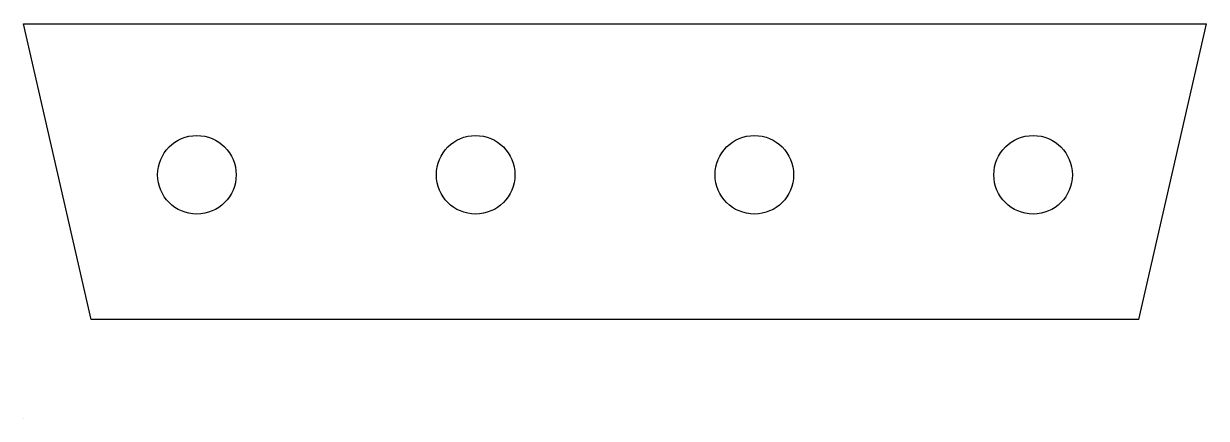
# Model space of a CAD drawing. Header units: millimetres. Extents: x 0 to 305, y 0 to 102.
import ezdxf

# ---------------------------------------------------------------- set-up
doc = ezdxf.new("R2010")
doc.units = ezdxf.units.MM
doc.layers.get('0').update_dxf_attribs({"linetype": 'CONTINUOUS', "lineweight": 25, "true_color": 0xffffff})

msp = doc.modelspace()

# ---------------------------------------------------------------- linework, layer by layer
for p, q in [((0, 101.6), (304.8, 101.6)), ((17.44, 25.44), (0, 101.6)), ((287.36, 25.44), (304.8, 101.6)), ((287.36, 25.44), (17.44, 25.44)), ((0, 0), (0, 0)), ((0, 0), (0, 0)), ((0, 0), (0, 0)), ((0, 0), (0, 0)), ((0, 0), (0, 0))]:
    msp.add_line(p, q)
for centre in [(44.64, 62.7), (116.48, 62.7), (188.32, 62.7), (260.16, 62.7)]:
    msp.add_circle(centre, 10.12)

doc.saveas('drawing.dxf')
